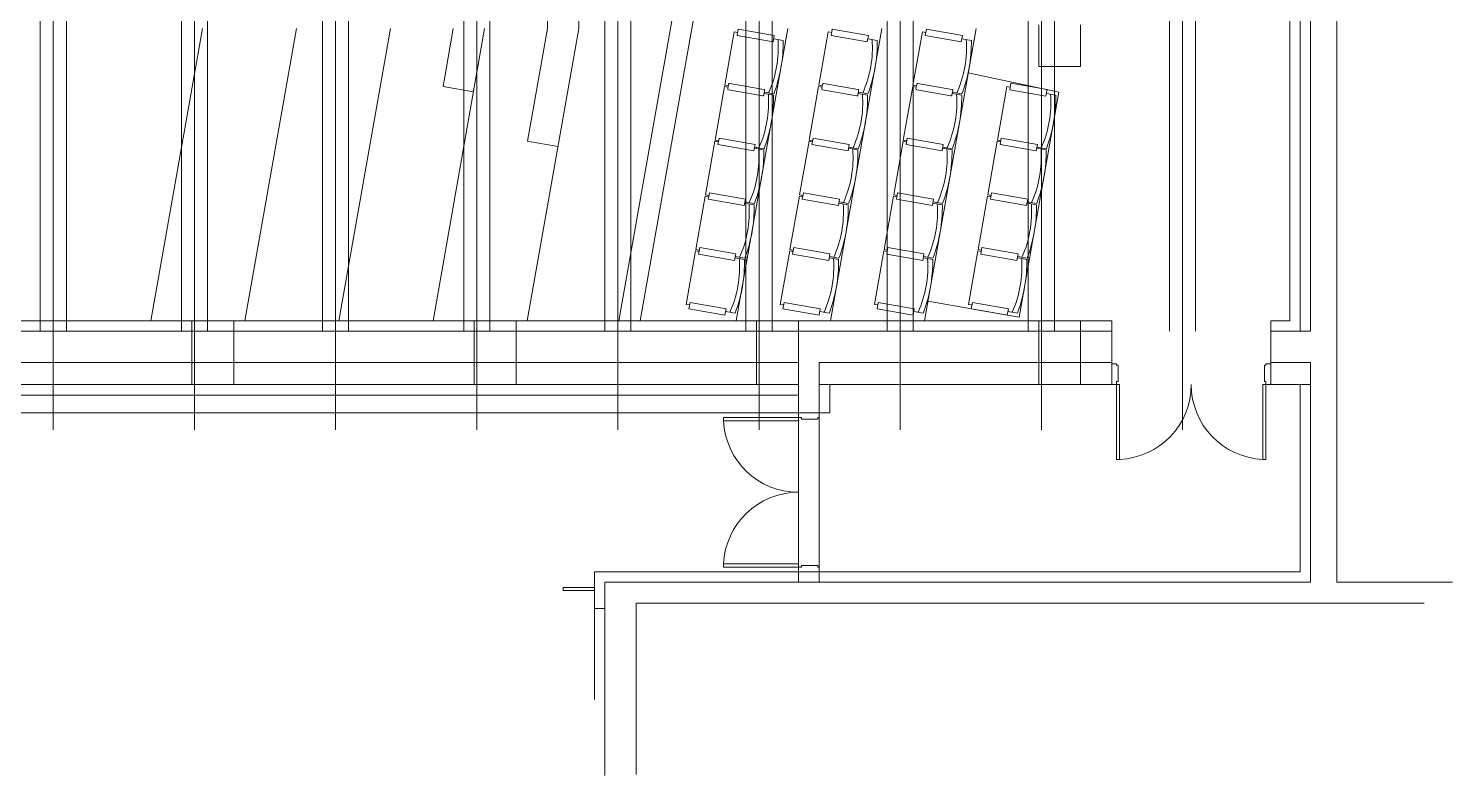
# Model space of a CAD drawing. Header units: millimetres. Extents: x 53635 to 142317, y 101101 to 147193.
# Drawn here: x 85753 to 99372, y 101101 to 108247 of the extents above; entities that cross this region are included whole.
import ezdxf

# ---------------------------------------------------------------- set-up
doc = ezdxf.new("R2010")
doc.units = ezdxf.units.MM
doc.header["$LTSCALE"] = 0.5
doc.header["$MEASUREMENT"] = 0
doc.layers.add('beton', color=6, linetype='Continuous', lineweight=0)
doc.layers.add('betonfin', color=1, linetype='Continuous', lineweight=0)

msp = doc.modelspace()

# ---------------------------------------------------------------- linework, layer by layer
at = {"layer": 'beton'}
for p, q in [((96113.51, 105350.15), (79615.91, 105350.15)), ((93115.91, 105050.15), (79415.91, 105050.15))]:
    msp.add_line(p, q, dxfattribs=at)
at = {"layer": 'betonfin'}
for p, q in [((98265.22, 102950.1), (98265.22, 126643.02)), ((98265.22, 102950.1), (98265.22, 126643.02)), ((98015.22, 105350.15), (98015.22, 126243.02)), ((98015.22, 105350.15), (98015.22, 126243.02)), ((97915.22, 105350.15), (97915.22, 123992.99)), ((97815.22, 105450.15), (97815.22, 123892.99)), ((85990.22, 122780.06), (85990.22, 104407.99)), ((87340.22, 122780.06), (87340.22, 104407.99)), ((88690.22, 122780.06), (88690.22, 104407.99)), ((90040.22, 122780.06), (90040.22, 104407.99)), ((91390.22, 122780.06), (91390.22, 104407.99)), ((92740.22, 122780.06), (92740.22, 104407.99)), ((94090.22, 122780.06), (94090.22, 104407.99)), ((95440.22, 122780.06), (95440.22, 104407.99)), ((96790.22, 122780.06), (96790.22, 104407.99)), ((85865.22, 122042.97), (85865.22, 105350.15)), ((86115.22, 122042.97), (86115.22, 105350.15)), ((87215.22, 122042.97), (87215.22, 105350.15)), ((87465.22, 122042.97), (87465.22, 105350.15)), ((88565.22, 122042.97), (88565.22, 105350.15)), ((88815.22, 122042.97), (88815.22, 105350.15)), ((89915.22, 122042.97), (89915.22, 105350.15)), ((90165.22, 122042.97), (90165.22, 105350.15)), ((91265.22, 122042.97), (91265.22, 105350.15)), ((91515.22, 122042.97), (91515.22, 105350.15)), ((92615.22, 122042.97), (92615.22, 105350.15)), ((92865.22, 122042.97), (92865.22, 105350.15)), ((93965.22, 122042.97), (93965.22, 105350.15)), ((94215.22, 122042.97), (94215.22, 105350.15)), ((95315.22, 122042.97), (95315.22, 105350.15)), ((95565.22, 122042.97), (95565.22, 105350.15)), ((96665.22, 122042.97), (96665.22, 105350.15)), ((96915.22, 122042.97), (96915.22, 105350.15)), ((91015.91, 119246.56), (91015.91, 108246.56)), ((90715.91, 108246.56), (90715.91, 109448.22)), ((91400.61, 105450.15), (91915.91, 108372.58)), ((91603.69, 105450.15), (92115.91, 108355.08)), ((95416.03, 107882.22), (95416.03, 108282.22)), ((95816.03, 108282.22), (95816.03, 107882.22)), ((86922.82, 105450.11), (87415.91, 108246.56)), ((87822.82, 105450.11), (88315.91, 108246.56)), ((88722.82, 105450.11), (89215.91, 108246.56)), ((89622.82, 105450.11), (90115.91, 108246.56)), ((89718.2, 107692.4), (89815.91, 108246.56)), ((90522.82, 105450.11), (91015.91, 108246.56)), ((90525.82, 107168.49), (90715.91, 108246.56)), ((92412.37, 107703.11), (92502.67, 108215.21)), ((92502.67, 108215.21), (92535.45, 108209.43)), ((92522.82, 105450.11), (93015.91, 108246.56)), ((92530.04, 108178.7), (92540.87, 108240.15)), ((92874.72, 108117.92), (92530.04, 108178.7)), ((92540.87, 108240.15), (92885.55, 108179.38)), ((92885.55, 108179.38), (92874.72, 108117.92)), ((92880.14, 108148.65), (92970.69, 108132.68)), ((93312.37, 107703.11), (93402.67, 108215.21)), ((93402.67, 108215.21), (93435.45, 108209.43)), ((93422.82, 105450.11), (93915.91, 108246.56)), ((93430.04, 108178.7), (93440.87, 108240.15)), ((93774.72, 108117.92), (93430.04, 108178.7)), ((93440.87, 108240.15), (93785.55, 108179.38)), ((93785.55, 108179.38), (93774.72, 108117.92)), ((93780.14, 108148.65), (93870.69, 108132.68)), ((94212.37, 107703.11), (94302.67, 108215.21)), ((94302.67, 108215.21), (94335.45, 108209.43)), ((94322.82, 105450.11), (94815.91, 108246.56)), ((94330.04, 108178.7), (94340.87, 108240.15)), ((94674.72, 108117.92), (94330.04, 108178.7)), ((94340.87, 108240.15), (94685.55, 108179.38)), ((94685.55, 108179.38), (94674.72, 108117.92)), ((94680.14, 108148.65), (94770.69, 108132.68)), ((95816.03, 107882.22), (95416.03, 107882.22)), ((95608.41, 107636.9), (94740.27, 107822.9)), ((89718.2, 107692.4), (90009.15, 107641.1)), ((92319.99, 107179.19), (92410.29, 107691.29)), ((92410.29, 107691.29), (92443.07, 107685.51)), ((92445.16, 107697.33), (92412.37, 107703.11)), ((92447.73, 107711.9), (92440.5, 107670.93)), ((92448.55, 107658.96), (92773.53, 107601.65)), ((92784.37, 107663.1), (92459.38, 107720.41)), ((92785.19, 107610.16), (92792.41, 107651.13)), ((92787.76, 107624.73), (92878.31, 107608.76)), ((92789.84, 107636.55), (92880.4, 107620.58)), ((93219.99, 107179.19), (93310.29, 107691.29)), ((93310.29, 107691.29), (93343.07, 107685.51)), ((93345.16, 107697.33), (93312.37, 107703.11)), ((93347.73, 107711.9), (93340.5, 107670.93)), ((93348.55, 107658.96), (93673.53, 107601.65)), ((93684.37, 107663.1), (93359.38, 107720.41)), ((93685.19, 107610.16), (93692.41, 107651.13)), ((93687.76, 107624.73), (93778.31, 107608.76)), ((93689.84, 107636.55), (93780.4, 107620.58)), ((94119.99, 107179.19), (94210.29, 107691.29)), ((94210.29, 107691.29), (94243.07, 107685.51)), ((94245.16, 107697.33), (94212.37, 107703.11)), ((94247.73, 107711.9), (94240.5, 107670.93)), ((94248.55, 107658.96), (94573.53, 107601.65)), ((94584.37, 107663.1), (94259.38, 107720.41)), ((94585.19, 107610.16), (94592.41, 107651.13)), ((94587.76, 107624.73), (94678.31, 107608.76)), ((94589.84, 107636.55), (94680.4, 107620.58)), ((95019.99, 107179.19), (95110.29, 107691.29)), ((95110.29, 107691.29), (95143.07, 107685.51)), ((95138.7, 107660.69), (95149.53, 107722.14)), ((95483.38, 107599.92), (95138.7, 107660.69)), ((95149.53, 107722.14), (95494.22, 107661.37)), ((95228.79, 105483.98), (95608.41, 107636.9)), ((95494.22, 107661.37), (95483.38, 107599.92)), ((95487.76, 107624.73), (95578.31, 107608.76)), ((92346.32, 107136.77), (92357.15, 107198.23)), ((92357.15, 107198.23), (92701.83, 107137.45)), ((93246.32, 107136.77), (93257.15, 107198.23)), ((93257.15, 107198.23), (93601.83, 107137.45)), ((94146.32, 107136.77), (94157.15, 107198.23)), ((94157.15, 107198.23), (94501.83, 107137.45)), ((95046.32, 107136.77), (95057.15, 107198.23)), ((95057.15, 107198.23), (95401.83, 107137.45)), ((90525.82, 107168.49), (90816.77, 107117.18)), ((92227.61, 106655.27), (92317.91, 107167.37)), ((92317.91, 107167.37), (92350.69, 107161.59)), ((92352.78, 107173.41), (92319.99, 107179.19)), ((92691, 107076), (92346.32, 107136.77)), ((92701.83, 107137.45), (92691, 107076)), ((92695.38, 107100.81), (92785.93, 107084.85)), ((92697.46, 107112.63), (92788.01, 107096.66)), ((93127.61, 106655.27), (93217.91, 107167.37)), ((93217.91, 107167.37), (93250.69, 107161.59)), ((93252.78, 107173.41), (93219.99, 107179.19)), ((93591, 107076), (93246.32, 107136.77)), ((93601.83, 107137.45), (93591, 107076)), ((93595.38, 107100.81), (93685.93, 107084.85)), ((93597.46, 107112.63), (93688.01, 107096.66)), ((94027.61, 106655.27), (94117.91, 107167.37)), ((94117.91, 107167.37), (94150.69, 107161.59)), ((94152.78, 107173.41), (94119.99, 107179.19)), ((94491, 107076), (94146.32, 107136.77)), ((94501.83, 107137.45), (94491, 107076)), ((94495.38, 107100.81), (94585.93, 107084.85)), ((94497.46, 107112.63), (94588.01, 107096.66)), ((94927.61, 106655.27), (95017.91, 107167.37)), ((95017.91, 107167.37), (95050.69, 107161.59)), ((95052.78, 107173.41), (95019.99, 107179.19)), ((95391, 107076), (95046.32, 107136.77)), ((95401.83, 107137.45), (95391, 107076)), ((95395.38, 107100.81), (95485.93, 107084.85)), ((95397.46, 107112.63), (95488.01, 107096.66)), ((92135.23, 106131.35), (92225.52, 106643.45)), ((92225.52, 106643.45), (92258.31, 106637.67)), ((92260.4, 106649.49), (92227.61, 106655.27)), ((92253.94, 106612.86), (92264.77, 106674.31)), ((92264.77, 106674.31), (92609.45, 106613.53)), ((93035.23, 106131.35), (93125.52, 106643.45)), ((93125.52, 106643.45), (93158.31, 106637.67)), ((93160.4, 106649.49), (93127.61, 106655.27)), ((93153.94, 106612.86), (93164.77, 106674.31)), ((93164.77, 106674.31), (93509.45, 106613.53)), ((93935.23, 106131.35), (94025.52, 106643.45)), ((94025.52, 106643.45), (94058.31, 106637.67)), ((94060.4, 106649.49), (94027.61, 106655.27)), ((94053.94, 106612.86), (94064.77, 106674.31)), ((94064.77, 106674.31), (94409.45, 106613.53)), ((94835.23, 106131.35), (94925.52, 106643.45)), ((94925.52, 106643.45), (94958.31, 106637.67)), ((94960.4, 106649.49), (94927.61, 106655.27)), ((94953.94, 106612.86), (94964.77, 106674.31)), ((94964.77, 106674.31), (95309.45, 106613.53)), ((92598.62, 106552.08), (92253.94, 106612.86)), ((92609.45, 106613.53), (92598.62, 106552.08)), ((92602.99, 106576.9), (92693.55, 106560.93)), ((92605.08, 106588.71), (92695.63, 106572.75)), ((93498.62, 106552.08), (93153.94, 106612.86)), ((93509.45, 106613.53), (93498.62, 106552.08)), ((93502.99, 106576.9), (93593.55, 106560.93)), ((93505.08, 106588.71), (93595.63, 106572.75)), ((94398.62, 106552.08), (94053.94, 106612.86)), ((94409.45, 106613.53), (94398.62, 106552.08)), ((94402.99, 106576.9), (94493.55, 106560.93)), ((94405.08, 106588.71), (94495.63, 106572.75)), ((95298.62, 106552.08), (94953.94, 106612.86)), ((95309.45, 106613.53), (95298.62, 106552.08)), ((95302.99, 106576.9), (95393.55, 106560.93)), ((95305.08, 106588.71), (95395.63, 106572.75)), ((92042.85, 105607.44), (92133.14, 106119.54)), ((92133.14, 106119.54), (92165.93, 106113.76)), ((92168.01, 106125.57), (92135.23, 106131.35)), ((92161.55, 106088.94), (92172.39, 106150.39)), ((92172.39, 106150.39), (92517.07, 106089.61)), ((92942.85, 105607.44), (93033.14, 106119.54)), ((93033.14, 106119.54), (93065.93, 106113.76)), ((93068.01, 106125.57), (93035.23, 106131.35)), ((93061.55, 106088.94), (93072.39, 106150.39)), ((93072.39, 106150.39), (93417.07, 106089.61)), ((93842.85, 105607.44), (93933.14, 106119.54)), ((93933.14, 106119.54), (93965.93, 106113.76)), ((93968.01, 106125.57), (93935.23, 106131.35)), ((93961.55, 106088.94), (93972.39, 106150.39)), ((93972.39, 106150.39), (94317.07, 106089.61)), ((94742.85, 105607.44), (94833.14, 106119.54)), ((94833.14, 106119.54), (94865.93, 106113.76)), ((94868.01, 106125.57), (94835.23, 106131.35)), ((94861.55, 106088.94), (94872.39, 106150.39)), ((94872.39, 106150.39), (95217.07, 106089.61)), ((92506.24, 106028.16), (92161.55, 106088.94)), ((92517.07, 106089.61), (92506.24, 106028.16)), ((92510.61, 106052.98), (92601.17, 106037.01)), ((92512.7, 106064.8), (92603.25, 106048.83)), ((93406.24, 106028.16), (93061.55, 106088.94)), ((93417.07, 106089.61), (93406.24, 106028.16)), ((93410.61, 106052.98), (93501.17, 106037.01)), ((93412.7, 106064.8), (93503.25, 106048.83)), ((94306.24, 106028.16), (93961.55, 106088.94)), ((94317.07, 106089.61), (94306.24, 106028.16)), ((94310.61, 106052.98), (94401.17, 106037.01)), ((94312.7, 106064.8), (94403.25, 106048.83)), ((95206.24, 106028.16), (94861.55, 106088.94)), ((95217.07, 106089.61), (95206.24, 106028.16)), ((95210.61, 106052.98), (95301.17, 106037.01)), ((95212.7, 106064.8), (95303.25, 106048.83)), ((92075.63, 105601.66), (92042.85, 105607.44)), ((92069.17, 105565.02), (92080.01, 105626.47)), ((92413.86, 105504.24), (92069.17, 105565.02)), ((92080.01, 105626.47), (92424.69, 105565.7)), ((92424.69, 105565.7), (92413.86, 105504.24)), ((92975.63, 105601.66), (92942.85, 105607.44)), ((92969.17, 105565.02), (92980.01, 105626.47)), ((93313.86, 105504.24), (92969.17, 105565.02)), ((92980.01, 105626.47), (93324.69, 105565.7)), ((93324.69, 105565.7), (93313.86, 105504.24)), ((93875.63, 105601.66), (93842.85, 105607.44)), ((93869.17, 105565.02), (93880.01, 105626.47)), ((94213.86, 105504.24), (93869.17, 105565.02)), ((93880.01, 105626.47), (94224.69, 105565.7)), ((94224.69, 105565.7), (94213.86, 105504.24)), ((95228.79, 105483.98), (94355.93, 105637.89)), ((94775.63, 105601.66), (94742.85, 105607.44)), ((94769.17, 105565.02), (94780.01, 105626.47)), ((95113.86, 105504.24), (94769.17, 105565.02)), ((94780.01, 105626.47), (95124.69, 105565.7)), ((95124.69, 105565.7), (95113.86, 105504.24)), ((96113.51, 105450.15), (79615.91, 105450.15)), ((87315.91, 105450.15), (87715.91, 105450.15)), ((87315.91, 104839.92), (87315.91, 105450.15)), ((87715.91, 105450.15), (87715.91, 104839.92)), ((90015.91, 105450.15), (90415.91, 105450.15)), ((90015.91, 104839.92), (90015.91, 105450.15)), ((90415.91, 105450.15), (90415.91, 104839.92)), ((92420.32, 105540.88), (92510.87, 105524.91)), ((92715.91, 105450.15), (93115.91, 105450.15)), ((92715.91, 104839.92), (92715.91, 105450.15)), ((93115.91, 105450.15), (93115.91, 104839.92)), ((93320.32, 105540.88), (93410.87, 105524.91)), ((94220.32, 105540.88), (94310.87, 105524.91)), ((95120.32, 105540.88), (95210.87, 105524.91)), ((95415.91, 105450.15), (95815.91, 105450.15)), ((95415.91, 104839.92), (95415.91, 105450.15)), ((95815.91, 105450.15), (95815.91, 104839.92)), ((96113.51, 105350.15), (96113.51, 105450.15)), ((97815.22, 105450.15), (97633.51, 105450.15)), ((97633.51, 105350.15), (97633.51, 105450.15)), ((96113.51, 105350.15), (79615.91, 105350.15)), ((96113.51, 104839.87), (96113.51, 105350.15)), ((96113.51, 105050.15), (96113.51, 105350.15)), ((97633.51, 104839.87), (97633.51, 105350.15)), ((98015.22, 105350.15), (97633.51, 105350.15)), ((97633.51, 105050.15), (97633.51, 105350.15)), ((98015.22, 105350.15), (97633.51, 105350.15)), ((93115.91, 104570.1), (93115.91, 105050.15)), ((93315.91, 104570.1), (93315.91, 105050.15)), ((96113.51, 105050.15), (93315.91, 105050.15)), ((96113.51, 105039.87), (96113.51, 104839.87)), ((96113.51, 105039.87), (96158.51, 105039.87)), ((96158.51, 105039.87), (96158.51, 105024.87)), ((96158.51, 105024.87), (96173.51, 105024.87)), ((96173.51, 105024.87), (96173.51, 104869.87)), ((97588.51, 105024.87), (97573.51, 105024.87)), ((97573.51, 105024.87), (97573.51, 104869.87)), ((97588.51, 105039.87), (97588.51, 105024.87)), ((97633.51, 105039.87), (97588.51, 105039.87)), ((98015.22, 105050.15), (97633.51, 105050.15)), ((97633.51, 105039.87), (97633.51, 104839.87)), ((98015.22, 102950.1), (98015.22, 105050.15)), ((96158.51, 104869.87), (96173.51, 104869.87)), ((96158.51, 104869.87), (96158.51, 104124.87)), ((97588.51, 104869.87), (97573.51, 104869.87)), ((97588.51, 104869.87), (97588.51, 104124.87)), ((80144.9, 104839.87), (93115.91, 104839.87)), ((80263.06, 104740.1), (93115.91, 104740.1)), ((87715.91, 104839.92), (87315.91, 104839.92)), ((90415.91, 104839.92), (90015.91, 104839.92)), ((93115.91, 104839.92), (92715.91, 104839.92)), ((93115.91, 104570.1), (93115.91, 104839.87)), ((93315.91, 104839.87), (96113.51, 104839.87)), ((93315.91, 104570.1), (93315.91, 104839.87)), ((93415.91, 104570.1), (93415.91, 104839.87)), ((95815.91, 104839.92), (95415.91, 104839.92)), ((96113.51, 104839.87), (96188.51, 104839.87)), ((96188.51, 104839.87), (96188.51, 104124.87)), ((97633.51, 104839.87), (97558.51, 104839.87)), ((97558.51, 104839.87), (97558.51, 104124.87)), ((97633.51, 104839.87), (98015.22, 104839.87)), ((97915.22, 103050.1), (97915.22, 104839.87)), ((98015.22, 102950.1), (98015.22, 104839.87)), ((80354.97, 104570.1), (93115.91, 104570.1)), ((92400.91, 104495.1), (92400.91, 104525.1)), ((93145.91, 104525.1), (92400.91, 104525.1)), ((93115.91, 104495.1), (92400.91, 104495.1)), ((93115.91, 104570.1), (93315.91, 104570.1)), ((93115.91, 104570.1), (93315.91, 104570.1)), ((93115.91, 104570.1), (93115.91, 102950.1)), ((93315.91, 104570.1), (93115.91, 104570.1)), ((93115.91, 104570.1), (93115.91, 104495.1)), ((93145.91, 104525.1), (93145.91, 104510.1)), ((93300.91, 104510.1), (93145.91, 104510.1)), ((93300.91, 104525.1), (93300.91, 104510.1)), ((93315.91, 104525.1), (93300.91, 104525.1)), ((93315.91, 104570.1), (93415.91, 104570.1)), ((93315.91, 104570.1), (93315.91, 102950.1)), ((93315.91, 104570.1), (93315.91, 104525.1)), ((96188.51, 104124.87), (96158.51, 104124.87)), ((97588.51, 104124.87), (97558.51, 104124.87)), ((92400.91, 103095.1), (92400.91, 103125.1)), ((93115.91, 103125.1), (92400.91, 103125.1)), ((93115.91, 103050.1), (93115.91, 103125.1)), ((93300.91, 103110.1), (93145.91, 103110.1)), ((93145.91, 103095.1), (93145.91, 103110.1)), ((93300.91, 103095.1), (93300.91, 103110.1)), ((91165.2, 103050.1), (97915.22, 103050.1)), ((91165.2, 103050.1), (91165.2, 102700.1)), ((93145.91, 103095.1), (92400.91, 103095.1)), ((93115.91, 103050.1), (93315.91, 103050.1)), ((93115.91, 103050.1), (93115.91, 103050.1)), ((93115.91, 102950.1), (93115.91, 103050.1)), ((93315.91, 103050.1), (93115.91, 103050.1)), ((93315.91, 103050.1), (93115.91, 103050.1)), ((93315.91, 103095.1), (93300.91, 103095.1)), ((93315.91, 103050.1), (93315.91, 103095.1)), ((93315.91, 102950.1), (93315.91, 103050.1)), ((91165.2, 102900.62), (90865.2, 102900.62)), ((90865.2, 102900.62), (90865.2, 102870.62)), ((90865.2, 102870.62), (91165.2, 102870.62)), ((91165.2, 102870.62), (91165.2, 102900.62)), ((91265.2, 102950.1), (93115.91, 102950.1)), ((91265.2, 101100.89), (91265.2, 102950.1)), ((91265.2, 102950.1), (98015.22, 102950.1)), ((91265.2, 101100.89), (91265.2, 102950.1)), ((93315.91, 102950.1), (98015.22, 102950.1)), ((98265.22, 102950.1), (99372.38, 102950.1)), ((98265.22, 102950.1), (99372.38, 102950.1)), ((91165.2, 102700.1), (91165.2, 101826.89)), ((91165.2, 102700.1), (91265.2, 102700.1)), ((91265.2, 102750.1), (91265.2, 101826.89)), ((91565.2, 101110.11), (91565.2, 102750.1)), ((91565.2, 102750.1), (99099.92, 102750.1)), ((91565.2, 102750.1), (99099.92, 102750.1)), ((91565.2, 101114.71), (91565.2, 102750.1))]:
    msp.add_line(p, q, dxfattribs=at)
for centre, start, end in [((96158.51, 104839.24), -87.595298, 0.050455), ((97588.51, 104839.24), 179.949545, 267.595298), ((93115.28, 104525.1), -177.595298, -89.949545), ((93115.28, 103095.1), 89.949545, 177.595298)]:
    msp.add_arc(centre, 715, start, end, dxfattribs=at)
for centre, major_axis, start_param, end_param in [((91940.74, 108050.28), (177.41, 1006.12), -1.82812004, -1.31347261), ((92840.74, 108050.28), (177.41, 1006.12), -1.82812004, -1.31347261), ((93740.74, 108050.28), (177.41, 1006.12), -1.82812004, -1.31347261), ((91694.53, 108093.69), (230.21, 1305.6), -1.76819189, -1.37340077), ((92594.53, 108093.69), (230.21, 1305.6), -1.76819189, -1.37340077), ((93494.53, 108093.69), (230.21, 1305.6), -1.76819189, -1.37340077), ((92450.35, 107669.2), (1.81, 10.24), 1.57079633, 3.14159265), ((92457.58, 107710.17), (1.81, 10.24), 0, 1.57079633), ((91848.36, 107526.36), (177.41, 1006.12), -1.82812004, -1.31347261), ((92775.34, 107611.89), (1.81, 10.24), 3.14159265, 4.71238898), ((92782.56, 107652.86), (1.81, 10.24), -1.57079633, 0), ((91602.15, 107569.78), (230.21, 1305.6), -1.76819189, -1.37340077), ((93350.35, 107669.2), (1.81, 10.24), 1.57079633, 3.14159265), ((93357.58, 107710.17), (1.81, 10.24), 0, 1.57079633), ((92748.36, 107526.36), (177.41, 1006.12), -1.82812004, -1.31347261), ((93675.34, 107611.89), (1.81, 10.24), 3.14159265, 4.71238898), ((93682.56, 107652.86), (1.81, 10.24), -1.57079633, 0), ((92502.15, 107569.78), (230.21, 1305.6), -1.76819189, -1.37340077), ((94250.35, 107669.2), (1.81, 10.24), 1.57079633, 3.14159265), ((94257.58, 107710.17), (1.81, 10.24), 0, 1.57079633), ((93648.36, 107526.36), (177.41, 1006.12), -1.82812004, -1.31347261), ((94575.34, 107611.89), (1.81, 10.24), 3.14159265, 4.71238898), ((94582.56, 107652.86), (1.81, 10.24), -1.57079633, 0), ((93402.15, 107569.78), (230.21, 1305.6), -1.76819189, -1.37340077), ((94548.36, 107526.36), (177.41, 1006.12), -1.82812004, -1.31347261), ((94302.15, 107569.78), (230.21, 1305.6), -1.76819189, -1.37340077), ((91755.97, 107002.45), (177.41, 1006.12), -1.82812004, -1.31347261), ((91509.77, 107045.86), (230.21, 1305.6), -1.76819189, -1.37340077), ((92655.97, 107002.45), (177.41, 1006.12), -1.82812004, -1.31347261), ((92409.77, 107045.86), (230.21, 1305.6), -1.76819189, -1.37340077), ((93555.97, 107002.45), (177.41, 1006.12), -1.82812004, -1.31347261), ((93309.77, 107045.86), (230.21, 1305.6), -1.76819189, -1.37340077), ((94455.97, 107002.45), (177.41, 1006.12), -1.82812004, -1.31347261), ((94209.77, 107045.86), (230.21, 1305.6), -1.76819189, -1.37340077), ((91663.59, 106478.53), (177.41, 1006.12), -1.82812004, -1.31347261), ((91417.39, 106521.94), (230.21, 1305.6), -1.76819189, -1.37340077), ((92563.59, 106478.53), (177.41, 1006.12), -1.82812004, -1.31347261), ((92317.39, 106521.94), (230.21, 1305.6), -1.76819189, -1.37340077), ((93463.59, 106478.53), (177.41, 1006.12), -1.82812004, -1.31347261), ((93217.39, 106521.94), (230.21, 1305.6), -1.76819189, -1.37340077), ((94363.59, 106478.53), (177.41, 1006.12), -1.82812004, -1.31347261), ((94117.39, 106521.94), (230.21, 1305.6), -1.76819189, -1.37340077), ((91571.21, 105954.61), (177.41, 1006.12), -1.82812004, -1.31347261), ((91325.01, 105998.02), (230.21, 1305.6), -1.76819189, -1.37340077), ((92471.21, 105954.61), (177.41, 1006.12), -1.82812004, -1.31347261), ((92225.01, 105998.02), (230.21, 1305.6), -1.76819189, -1.37340077), ((93371.21, 105954.61), (177.41, 1006.12), -1.82812004, -1.31347261), ((93125.01, 105998.02), (230.21, 1305.6), -1.76819189, -1.37340077), ((94271.21, 105954.61), (177.41, 1006.12), -1.82812004, -1.31347261), ((94025.01, 105998.02), (230.21, 1305.6), -1.76819189, -1.37340077)]:
    msp.add_ellipse(centre, major_axis=major_axis, ratio=0.96153846, start_param=start_param, end_param=end_param, dxfattribs=at)

doc.saveas('drawing.dxf')
